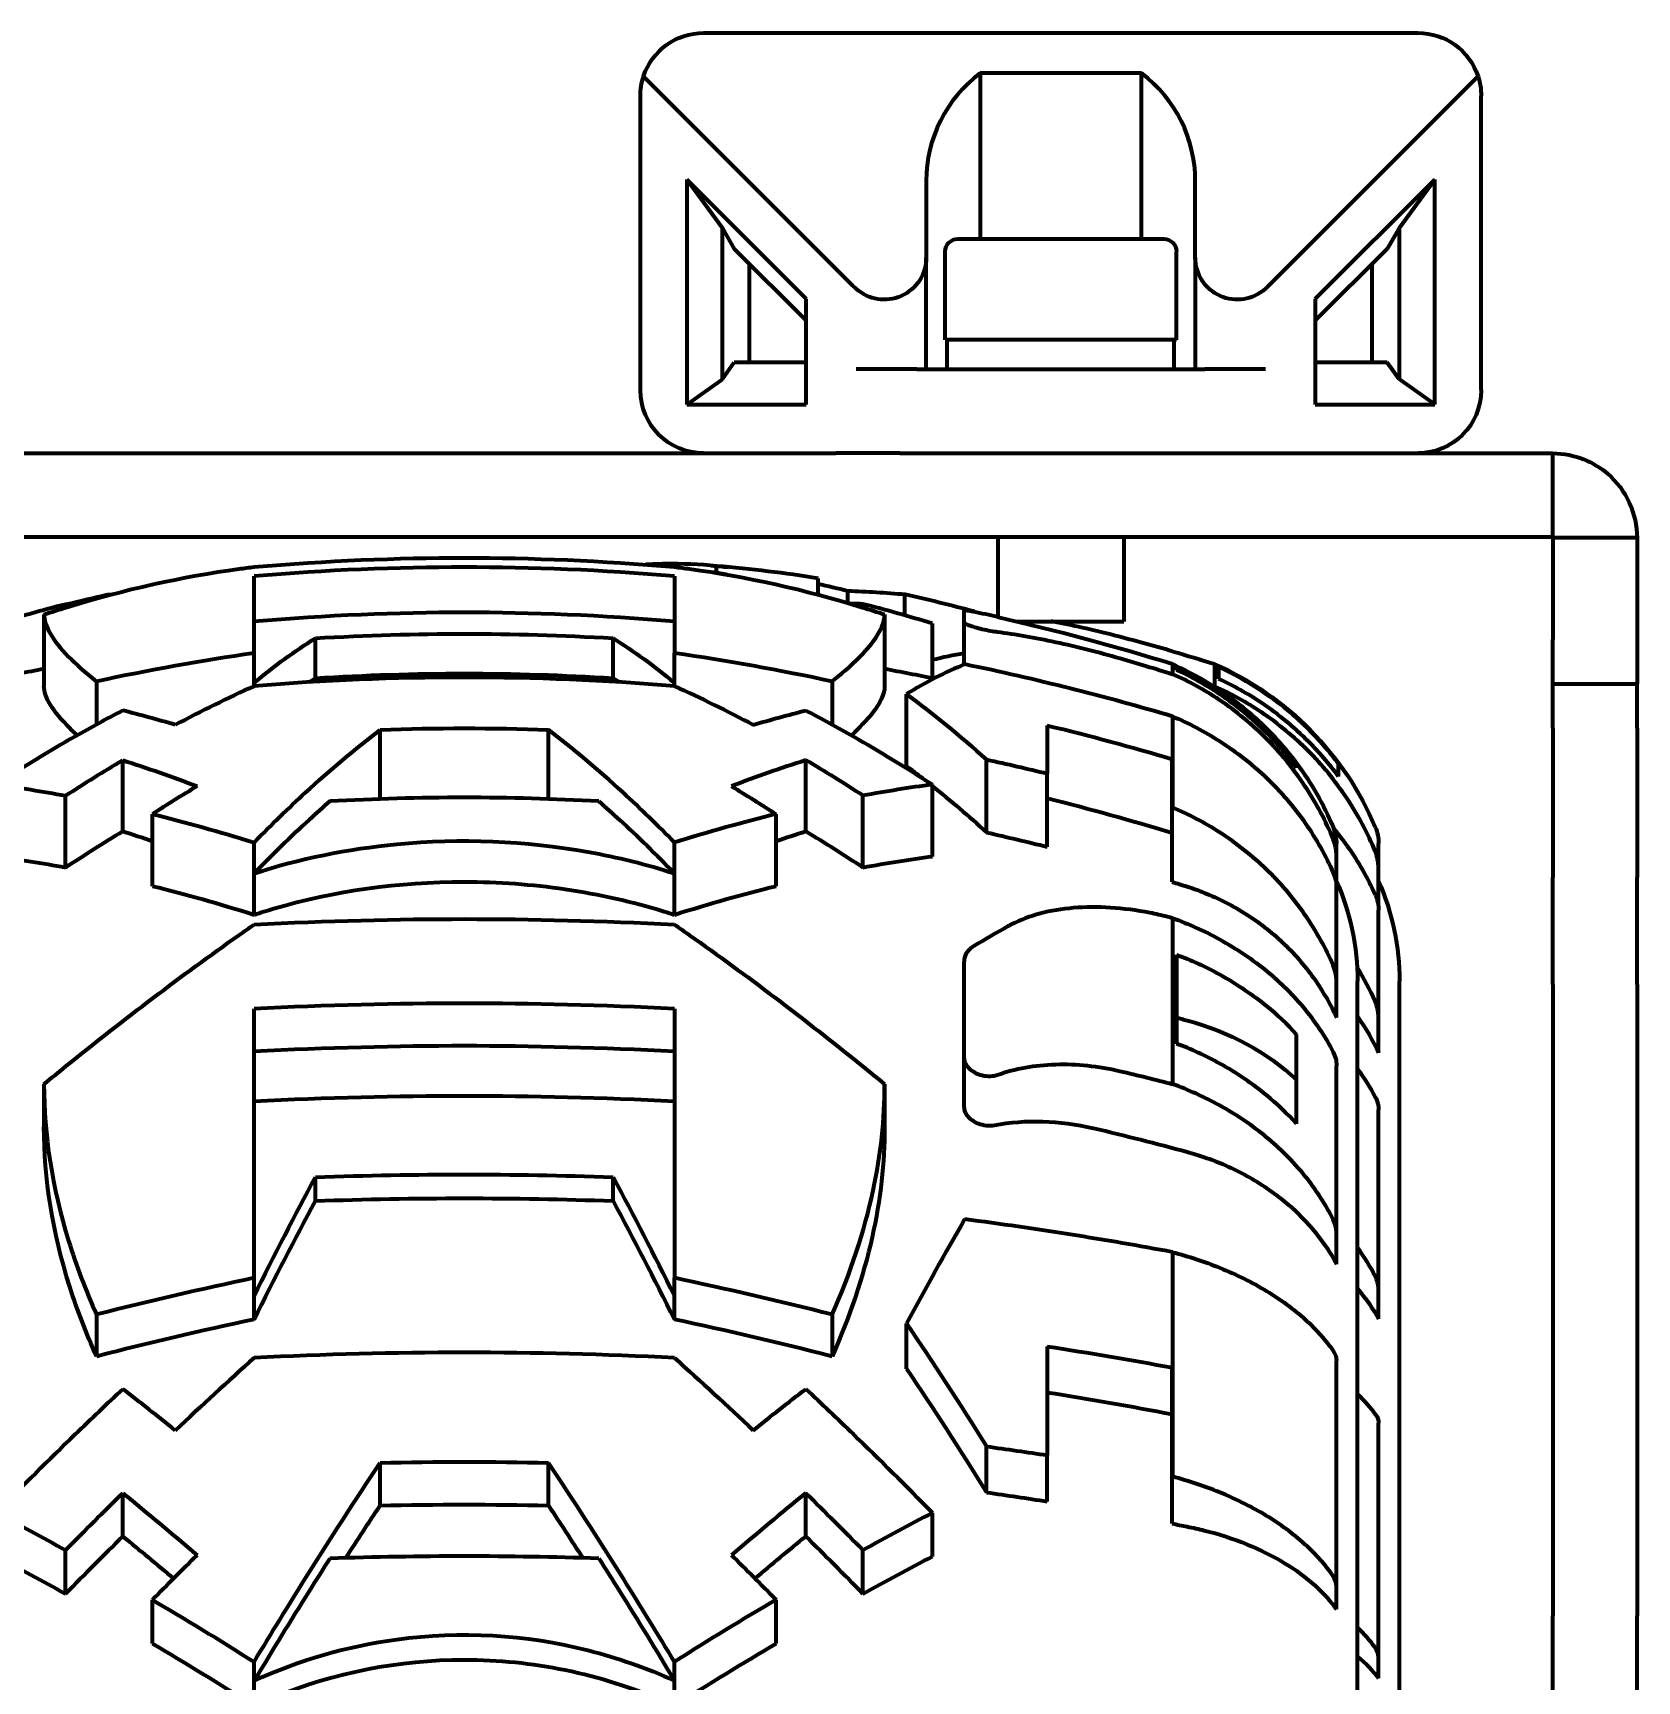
# Model space of a CAD drawing. Header units: millimetres. Extents: x 0 to 1189, y 0 to 841.
# Drawn here: x 374.46 to 412.62, y 321.88 to 361.09 of the extents above; entities that cross this region are included whole.
import ezdxf

# ---------------------------------------------------------------- set-up
doc = ezdxf.new("R2010")
doc.units = ezdxf.units.MM
doc.header["$LTSCALE"] = 0.75
doc.layers.add('Visible', color=7, linetype='Continuous', lineweight=70)

msp = doc.modelspace()

# ---------------------------------------------------------------- linework, layer by layer
at = {"layer": 'Visible', "extrusion": (0, 1, 0)}
for p, q in [((390.411, 361.089), (407.411, 361.089)), ((393.958, 355.081), (388.985, 360.055)), ((400.831, 360.129), (396.991, 360.129)), ((396.991, 360.129), (396.991, 356.189)), ((400.831, 356.189), (400.831, 360.129)), ((408.836, 360.055), (403.863, 355.081)), ((388.911, 352.589), (388.911, 359.589)), ((408.911, 352.589), (408.911, 359.589)), ((392.855, 354.764), (390.014, 357.605)), ((390.014, 357.605), (390.862, 356.446)), ((390.014, 357.605), (390.014, 352.249)), ((395.711, 357.569), (395.711, 355.745)), ((402.111, 355.745), (402.111, 357.569)), ((407.807, 357.605), (404.966, 354.764)), ((407.807, 357.605), (406.959, 356.446)), ((407.807, 352.249), (407.807, 357.605)), ((390.862, 356.446), (391.145, 355.956)), ((390.862, 352.849), (390.862, 356.446)), ((406.959, 356.446), (406.676, 355.956)), ((406.959, 356.446), (406.959, 352.849)), ((396.461, 356.189), (401.361, 356.189)), ((391.145, 355.956), (392.855, 354.246)), ((395.711, 353.089), (395.711, 355.745)), ((396.161, 353.789), (396.161, 355.889)), ((401.661, 353.789), (401.661, 355.889)), ((402.111, 355.745), (402.111, 353.089)), ((404.966, 354.246), (406.676, 355.956)), ((391.499, 355.602), (391.499, 353.249)), ((406.323, 353.249), (406.323, 355.602)), ((392.855, 352.249), (392.855, 354.764)), ((404.966, 354.764), (404.966, 352.249)), ((401.661, 353.789), (396.161, 353.789)), ((396.211, 353.089), (396.211, 353.789)), ((401.611, 353.089), (401.611, 353.789)), ((390.862, 352.849), (391.145, 353.249)), ((392.855, 353.249), (391.145, 353.249)), ((395.485, 353.089), (394.043, 353.089)), ((395.485, 353.089), (402.336, 353.089)), ((403.778, 353.089), (402.336, 353.089)), ((406.676, 353.249), (404.966, 353.249)), ((406.959, 352.849), (406.676, 353.249)), ((390.014, 352.249), (390.862, 352.849)), ((407.807, 352.249), (406.959, 352.849)), ((390.014, 352.249), (392.855, 352.249)), ((404.966, 352.249), (407.807, 352.249)), ((373.368, 351.089), (375.885, 351.089)), ((375.885, 351.089), (386.761, 351.089)), ((386.761, 351.089), (389.816, 351.089)), ((389.816, 351.089), (393.558, 351.089)), ((395.085, 351.089), (393.558, 351.089)), ((395.085, 351.089), (409.716, 351.089)), ((395.485, 351.089), (402.336, 351.089)), ((409.716, 351.089), (410.611, 351.089)), ((410.611, 351.089), (410.611, 349.969)), ((410.611, 349.969), (410.611, 349.089)), ((375.885, 349.089), (373.368, 349.089)), ((386.761, 349.089), (375.885, 349.089)), ((389.816, 349.089), (386.761, 349.089)), ((393.558, 349.089), (389.816, 349.089)), ((395.085, 349.089), (393.558, 349.089)), ((409.716, 349.089), (395.085, 349.089)), ((397.411, 349.089), (397.411, 347.194)), ((400.411, 349.089), (400.411, 347.089)), ((410.611, 349.089), (409.716, 349.089)), ((411.501, 349.079), (410.621, 349.079)), ((410.621, 349.079), (410.621, 346.656)), ((412.621, 349.079), (411.501, 349.079)), ((412.621, 349.079), (412.621, 346.656)), ((390.721, 348.25), (390.721, 348.406)), ((377.303, 347.968), (377.303, 347.968)), ((379.721, 346.334), (379.721, 348.165)), ((389.721, 348.165), (389.721, 346.334)), ((392.138, 347.968), (392.138, 347.968)), ((393.138, 347.724), (393.138, 348.113)), ((393.846, 347.526), (393.846, 347.809)), ((375.236, 347.418), (375.236, 347.501)), ((376.236, 347.706), (376.236, 347.724)), ((394.205, 347.418), (394.205, 347.501)), ((395.205, 347.23), (395.205, 347.724)), ((374.721, 347.253), (374.721, 345.548)), ((394.721, 347.253), (394.721, 345.548)), ((395.859, 345.741), (395.859, 347.037)), ((396.611, 347.064), (396.611, 347.347)), ((396.611, 346.062), (396.611, 347.064)), ((396.859, 347.311), (396.859, 347.321)), ((397.862, 347.089), (400.411, 347.089)), ((381.179, 345.74), (381.179, 346.689)), ((388.262, 345.74), (388.262, 346.689)), ((410.621, 345.601), (410.621, 346.656)), ((412.621, 346.656), (412.621, 345.601)), ((379.721, 345.625), (379.721, 346.334)), ((389.721, 345.625), (389.721, 346.334)), ((401.572, 346.075), (401.572, 345.836)), ((401.667, 346.032), (401.667, 345.932)), ((402.572, 346.075), (402.572, 345.541)), ((402.667, 346.006), (402.667, 345.72)), ((375.971, 345.661), (375.971, 344.635)), ((379.721, 345.548), (379.721, 345.625)), ((389.721, 345.548), (389.721, 345.625)), ((393.471, 345.661), (393.471, 344.635)), ((410.621, 344.547), (410.621, 345.601)), ((410.621, 345.601), (412.621, 345.601)), ((412.621, 344.547), (412.621, 345.601)), ((395.243, 343.648), (395.243, 345.356)), ((401.572, 344.828), (401.572, 342.661)), ((382.721, 342.862), (382.721, 344.511)), ((386.721, 342.862), (386.721, 344.511)), ((398.59, 344.612), (398.59, 343.468)), ((410.621, 344.547), (410.621, 340.993)), ((412.621, 344.547), (412.621, 340.993)), ((376.596, 342.095), (376.596, 343.786)), ((392.846, 342.095), (392.846, 343.786)), ((397.146, 342.066), (397.146, 343.799)), ((401.561, 342.664), (401.561, 343.813)), ((404.521, 343.608), (404.521, 343.718)), ((405.521, 343.397), (405.521, 343.694)), ((395.859, 341.498), (395.859, 343.207)), ((398.59, 341.724), (398.59, 343.468)), ((375.236, 341.237), (375.236, 342.944)), ((394.205, 341.237), (394.205, 342.944)), ((377.303, 340.793), (377.303, 342.503)), ((392.138, 340.793), (392.138, 342.503)), ((401.561, 340.892), (401.561, 342.664)), ((401.561, 342.664), (401.572, 342.661)), ((379.721, 341.093), (379.721, 341.829)), ((389.721, 341.093), (389.721, 341.829)), ((405.471, 341.522), (405.471, 341.802)), ((406.471, 341.228), (406.471, 341.802)), ((405.471, 340.735), (405.471, 341.522)), ((406.471, 340.322), (406.471, 341.228)), ((379.721, 340.11), (379.721, 341.093)), ((389.721, 340.11), (389.721, 341.093)), ((410.621, 338.448), (410.621, 340.993)), ((412.621, 338.448), (412.621, 340.993)), ((405.471, 338.53), (405.471, 340.735)), ((401.572, 340.029), (401.572, 336.081)), ((406.471, 337.676), (406.471, 340.215)), ((396.611, 336.694), (396.611, 338.998)), ((401.667, 339.159), (401.667, 337.041)), ((405.471, 337.663), (405.471, 338.53)), ((405.971, 277.223), (405.971, 338.531)), ((406.971, 277.223), (406.971, 338.531)), ((410.621, 338.448), (410.621, 323.43)), ((412.621, 338.448), (412.621, 323.43)), ((379.721, 331.468), (379.721, 337.872)), ((389.721, 337.872), (389.721, 331.468)), ((406.471, 336.824), (406.471, 337.676)), ((404.521, 335.133), (404.521, 337.259)), ((396.611, 335.52), (396.611, 336.694)), ((405.471, 332.538), (405.471, 336.518)), ((374.721, 336.078), (374.721, 335.06)), ((394.721, 336.078), (394.721, 335.06)), ((406.471, 331.207), (406.471, 335.464)), ((381.179, 333.3), (381.179, 333.866)), ((388.262, 333.3), (388.262, 333.866)), ((405.471, 331.794), (405.471, 332.538)), ((401.572, 332.082), (401.572, 326.74)), ((379.721, 331.045), (379.721, 331.468)), ((389.721, 331.045), (389.721, 331.468)), ((379.721, 330.48), (379.721, 331.045)), ((389.721, 330.48), (389.721, 331.045)), ((406.471, 330.493), (406.471, 331.207)), ((375.971, 330.597), (375.971, 329.602)), ((393.471, 330.597), (393.471, 329.602)), ((395.243, 329.303), (395.243, 330.381)), ((398.59, 329.838), (398.59, 327.25)), ((405.471, 324.132), (405.471, 329.497)), ((401.561, 326.742), (401.561, 329.334)), ((406.471, 322.454), (406.471, 328.013)), ((397.146, 326.365), (397.146, 327.459)), ((382.721, 326.054), (382.721, 327.071)), ((386.721, 326.054), (386.721, 327.071)), ((398.59, 326.149), (398.59, 327.25)), ((401.561, 325.623), (401.561, 326.742)), ((401.561, 326.742), (401.572, 326.74)), ((376.596, 325.319), (376.596, 326.349)), ((392.846, 325.319), (392.846, 326.349)), ((395.859, 324.841), (395.859, 325.881)), ((375.236, 323.953), (375.236, 324.992)), ((394.205, 323.953), (394.205, 324.992)), ((405.471, 323.584), (405.471, 324.132)), ((377.303, 322.771), (377.303, 323.811)), ((392.138, 322.771), (392.138, 323.811)), ((410.621, 320.885), (410.621, 323.43)), ((412.621, 320.885), (412.621, 323.43)), ((379.721, 321.886), (379.721, 322.334)), ((389.721, 321.886), (389.721, 322.334)), ((406.471, 321.947), (406.471, 322.454)), ((379.721, 321.288), (379.721, 321.886)), ((389.721, 321.288), (389.721, 321.886))]:
    msp.add_line(p, q, dxfattribs=at)
at = {"layer": 'Visible', "extrusion": (2e-16, 0, -1)}
for centre, radius, start, end in [((-396.461, 355.889), 0.3, 0, 90), ((-401.361, 355.889), 0.3, 90, 180), ((-385.721, 291.713), 56.914, 94.9234, 95.3262), ((-384.721, 291.713), 56.914, 102.8718, 107.2229), ((-385.721, 291.713), 56.914, 106.1788, 107.2229), ((-384.721, 291.713), 55.164, 78.3065, 79.5558), ((-384.721, 291.713), 55.164, 100.4442, 101.6935), ((-398.595, 339.327), 7.375, 113.8054, 114.6175), ((-399.595, 339.327), 7.375, 113.8054, 157.1571), ((-398.595, 339.327), 7.375, 143.4558, 157.1571), ((-404.471, 341.802), 1, 157.1571, 180), ((-405.471, 341.802), 1, 157.1571, 180), ((-400.08, 338.531), 5.891, 156.223, 180), ((-401.08, 338.531), 5.891, 156.223, 180)]:
    msp.add_arc(centre, radius, start, end, dxfattribs=at)
for centre, major_axis, ratio, start_param, end_param in [((390.411, 359.589), (-1.061, 1.061), 1, 5.813564, 7.068583), ((407.411, 359.589), (1.061, 1.061), 1, -0.785398, 0.469621), ((390.411, 359.589), (1.061, 1.061), 1, 3.926991, 4.242768), ((407.411, 359.589), (-1.061, 1.061), 1, 2.040417, 2.356194), ((394.711, 355.745), (-0.707, 0.707), 1, 2.356194, 4.658302), ((403.111, 355.745), (0.707, 0.707), 1, 1.624884, 3.926991), ((395.485, 356.609), (1.527, 1.527), 1, 3.087505, 3.141593), ((402.336, 356.609), (-1.527, 1.527), 1, 3.141593, 3.19568), ((390.411, 352.589), (-1.061, 1.061), 1, 3.926991, 5.497787), ((407.411, 352.589), (1.061, 1.061), 1, 0.785398, 2.356194), ((376.819, 300.966), (18.845, 45.334), 0.778782, -0.571264, -0.52987), ((383.132, 301.381), (-13.365, 45.241), 0.675548, 0.173246, 0.182588), ((377.819, 300.397), (15.821, 46.476), 0.790947, -0.469771, -0.446003), ((384.132, 301.343), (-11.093, 45.851), 0.686102, 0.100006, 0.103252), ((379.901, 306.686), (5.809, 41.139), 0.361851, -0.38337, -0.292022), ((389.54, 306.686), (-5.809, 41.139), 0.361851, 0.292022, 0.38337), ((384.721, 294.298), (54.795, 0), 0.940775, 4.647709, 4.777069), ((384.73, 291.993), (-56.426, 0.012), 0.999787, 1.850503, 1.87368), ((379.895, 306.694), (5.669, 40.133), 0.361835, -0.299743, -0.289774), ((389.546, 306.694), (-5.669, 40.133), 0.361835, 0.289774, 0.299743), ((386.473, 301.956), (-14.545, 45.096), 0.66932, 0.546132, 0.602543), ((385.73, 291.719), (56.426, 0.008), 0.999391, -1.268094, -1.267555), ((390.99, 299.961), (14.426, 44.721), 0.669306, -0.430905, -0.393257), ((384.721, 291.08), (-56.484, 0), 0.946548, 1.53538, 1.606212), ((384.722, 291.849), (56.838, 0.002), 0.957238, -1.324276, -1.269985), ((383.132, 302.108), (14.481, 44.896), 0.669314, -0.688076, -0.646321), ((384.725, 291.093), (56.445, 0.001), 0.957233, -1.348915, -1.322607), ((376.819, 296.147), (-20.294, 44.704), 0.771575, 0.450849, 0.492243), ((384.258, 301.744), (-14.453, 44.81), 0.669316, 0.655359, 0.688025), ((384.722, 291.852), (55.083, 0), 0.957229, -1.316284, -1.260118), ((383.12, 302.175), (13.92, 43.157), 0.669316, -0.697505, -0.653982), ((386.321, 302.175), (-13.92, 43.157), 0.669316, 0.653982, 0.697505), ((384.727, 291.109), (-54.664, 0), 0.957229, 1.800003, 1.827219), ((376.759, 296.196), (-19.534, 43.026), 0.77157, 0.449287, 0.492298), ((392.682, 296.196), (19.534, 43.026), 0.77157, -0.492298, -0.449287), ((384.735, 291.136), (-54.634, 0), 0.957229, 1.883867, 1.890704), ((404.469, 340.735), (1.002, 0), 0.957236, -0.397949, 0.00042), ((405.469, 340.215), (1.002, 0), 0.939701, -0.398018, 0.00035), ((393.257, 316.098), (-37.796, 7.523), 0.594672, 1.675803, 1.682505), ((400.08, 333.001), (5.891, 0), 0.820975, -1.253787, -0.716882), ((404.469, 336.518), (1.002, 0), 0.820985, -0.39818, 0.000189), ((384.73, 291.868), (56.426, 0), 0.820979, -1.290874, -1.267696), ((405.469, 335.464), (1.002, 0), 0.788026, -0.398199, 0.00017), ((384.732, 291.883), (54.642, 0.002), 0.821001, -1.293434, -1.250866), ((379.901, 308.058), (13.538, 39.28), 0.216126, -1.022004, -0.930657), ((389.54, 308.058), (-13.538, 39.28), 0.216126, 0.930657, 1.022004), ((379.896, 308.057), (13.208, 38.319), 0.216103, -1.022035, -0.928392), ((384.721, 302.579), (54.795, 0), 0.561824, 4.647709, 4.777069), ((389.545, 308.057), (-13.208, 38.319), 0.216103, 0.928392, 1.022035), ((384.722, 296.525), (56.838, 0.001), 0.604374, -1.324298, -1.270006), ((386.473, 305.047), (-29.986, 36.688), 0.407438, 1.205424, 1.261836), ((404.469, 329.497), (1.002, 0), 0.604369, -0.398264, 0.000105), ((390.99, 300.277), (29.738, 36.384), 0.407406, -1.090175, -1.052527), ((384.722, 296.528), (55.083, 0), 0.60435, -1.316284, -1.260118), ((405.469, 328.013), (1.002, 0), 0.559214, -0.398274, 0.000095), ((384.725, 294.182), (56.445, 0), 0.604362, -1.348924, -1.322616), ((384.721, 294.547), (-56.484, 0), 0.576176, 1.53538, 1.606212), ((383.132, 305.037), (29.853, 36.526), 0.407425, -1.347359, -1.305604), ((384.727, 294.193), (54.664, 0), 0.60435, -1.34159, -1.314373), ((376.819, 295.808), (-37.05, 32.211), 0.469653, 1.102167, 1.143562), ((385.512, 305.771), (18.559, 37.847), 0.296458, -1.194202, -1.156124), ((384.721, 294.554), (-54.708, 0), 0.576176, 1.534231, 1.607362), ((383.929, 305.771), (-18.559, 37.847), 0.296458, 1.156124, 1.194202), ((384.735, 294.21), (-54.634, 0), 0.60435, 1.883867, 1.890704), ((383.121, 305.07), (28.697, 35.111), 0.407448, -1.356788, -1.313265), ((386.32, 305.07), (-28.697, 35.111), 0.407448, 1.313265, 1.356788), ((376.758, 295.865), (-35.66, 31.003), 0.469657, 1.100586, 1.143596), ((384.258, 303.894), (-29.796, 36.455), 0.407428, 1.314644, 1.347311), ((392.683, 295.865), (35.66, 31.003), 0.469657, -1.143596, -1.100586)]:
    msp.add_ellipse(centre, major_axis=major_axis, ratio=ratio, start_param=start_param, end_param=end_param, dxfattribs=at)
at = {"layer": 'Visible'}
for centre, major_axis, ratio, start_param, end_param in [((398.911, 357.569), (-2.263, 2.263), 1, -0.141897, 0.785398), ((398.911, 357.569), (2.263, 2.263), 1, 5.497787, 6.425082), ((387.309, 301.343), (11.093, 45.851), 0.686102, 0.100006, 0.141762), ((386.309, 301.381), (13.365, 45.241), 0.675548, 0.173246, 0.182588), ((392.622, 300.966), (-18.845, 45.334), 0.778782, -0.571264, -0.52987), ((393.622, 300.397), (-15.821, 46.476), 0.790947, -0.487397, -0.446003), ((388.225, 302.661), (8.567, 44.663), 0.622707, -0.021884, -0.001802), ((384.193, 294.096), (48.262, 28.471), 0.922511, 1.153891, 1.222614), ((385.248, 294.096), (-48.262, 28.471), 0.922511, -1.222614, -1.153891), ((394.784, 305.251), (4.981, 41.283), 0.368375, 0.201276, 0.287842), ((382.968, 301.956), (14.545, 45.096), 0.66932, 0.546132, 0.602543), ((384.721, 291.95), (-56.845, 0), 0.946548, 4.624317, 4.800461), ((378.451, 299.961), (-14.426, 44.721), 0.669306, -0.430905, -0.393257), ((386.309, 302.108), (-14.481, 44.896), 0.669314, -0.688076, -0.646321), ((385.183, 301.744), (14.453, 44.81), 0.669316, 0.655359, 0.688025), ((392.622, 296.147), (20.294, 44.704), 0.771575, 0.450849, 0.492243), ((384.721, 290.556), (55.296, 0), 0.946548, 1.512894, 1.628699), ((393.117, 317.757), (-39.071, 7.39), 0.59313, 4.607359, 4.610571), ((388.225, 303.2), (24.282, 38.452), 0.417137, 0.656947, 0.686412), ((394.784, 304.386), (13.109, 39.462), 0.232567, 0.844784, 0.93135), ((384.193, 300.83), (54.465, 13.168), 0.550926, 1.519872, 1.588594), ((385.248, 300.83), (-54.465, 13.168), 0.550926, 4.694591, 4.763314), ((384.187, 300.832), (52.754, 12.754), 0.550959, 1.522404, 1.593388), ((385.254, 300.832), (-52.754, 12.754), 0.550959, 4.689798, 4.760782), ((382.968, 305.047), (29.986, 36.688), 0.407438, 1.205424, 1.261836), ((384.721, 296.94), (-56.845, 0), 0.576176, 4.624317, 4.800461), ((378.451, 300.277), (-29.738, 36.384), 0.407406, -1.090175, -1.052527), ((386.309, 305.037), (-29.853, 36.526), 0.407425, -1.347359, -1.305604), ((392.622, 295.808), (37.05, 32.211), 0.469653, 1.102167, 1.143562), ((385.183, 303.894), (29.796, 36.455), 0.407428, 1.314644, 1.347311), ((384.721, 292.986), (55.296, 0), 0.576176, 1.512894, 1.628699)]:
    msp.add_ellipse(centre, major_axis=major_axis, ratio=ratio, start_param=start_param, end_param=end_param, dxfattribs=at)
for points in [[(410.611, 351.089), (411.141, 351.089), (411.61, 350.871), (411.922, 350.602)], [(411.922, 350.602), (412.359, 350.226), (412.621, 349.655), (412.621, 349.079)], [(410.617, 349.086), (410.616, 349.088), (410.613, 349.089), (410.611, 349.089)], [(410.617, 349.086), (410.619, 349.084), (410.621, 349.082), (410.621, 349.079)], [(390.625, 348.258), (390.657, 348.256), (390.689, 348.253), (390.721, 348.25)], [(393.138, 348.113), (392.358, 348.236), (391.547, 348.335), (390.721, 348.406)], [(377.303, 347.968), (377.306, 347.969), (377.31, 347.97), (377.313, 347.97)], [(392.138, 347.968), (392.135, 347.969), (392.131, 347.97), (392.128, 347.97)], [(393.846, 347.809), (393.61, 347.868), (393.375, 347.923), (393.138, 347.975)], [(395.859, 346.178), (396.108, 346.237), (396.359, 346.29), (396.611, 346.335)], [(401.572, 344.828), (399.988, 345.296), (398.324, 345.716), (396.624, 346.067)], [(395.243, 345.356), (395.868, 344.893), (396.507, 344.373), (397.146, 343.799)], [(376.596, 343.786), (377.183, 343.601), (377.773, 343.394), (378.363, 343.166)], [(392.846, 343.786), (392.258, 343.601), (391.668, 343.394), (391.078, 343.166)], [(395.243, 343.648), (395.369, 343.554), (395.496, 343.457), (395.623, 343.357)], [(395.859, 343.171), (396.285, 342.829), (396.716, 342.46), (397.146, 342.066)], [(377.303, 342.503), (378.083, 342.313), (378.894, 342.087), (379.721, 341.829)], [(392.138, 342.503), (391.358, 342.313), (390.547, 342.087), (389.721, 341.829)], [(376.596, 342.095), (376.831, 342.021), (377.067, 341.943), (377.303, 341.861)], [(392.138, 341.861), (392.374, 341.943), (392.61, 342.021), (392.846, 342.095)], [(377.303, 340.793), (378.086, 340.6), (378.897, 340.371), (379.721, 340.11)], [(389.721, 340.11), (390.544, 340.371), (391.355, 340.6), (392.138, 340.793)], [(406.461, 340.344), (406.464, 340.337), (406.467, 340.33), (406.471, 340.322)], [(406.392, 338.045), (406.273, 338.313), (406.128, 338.591), (405.961, 338.862)], [(405.97, 336.437), (406.133, 336.216), (406.275, 335.99), (406.392, 335.771)], [(401.572, 332.082), (399.988, 332.377), (398.324, 332.642), (396.624, 332.864)], [(406.392, 331.516), (406.275, 331.737), (406.133, 331.965), (405.97, 332.189)], [(395.243, 330.381), (395.868, 329.451), (396.507, 328.472), (397.146, 327.459)], [(395.243, 329.303), (395.869, 328.37), (396.507, 327.384), (397.146, 326.365)], [(405.97, 328.703), (406.133, 328.546), (406.275, 328.386), (406.392, 328.23)], [(376.596, 326.349), (377.183, 325.871), (377.773, 325.379), (378.363, 324.874)], [(392.846, 326.349), (392.258, 325.871), (391.668, 325.379), (391.078, 324.874)], [(376.596, 325.319), (376.997, 324.992), (377.401, 324.658), (377.804, 324.317)], [(391.637, 324.317), (392.04, 324.658), (392.444, 324.992), (392.846, 325.319)], [(377.303, 323.811), (378.083, 323.351), (378.894, 322.856), (379.721, 322.334)], [(392.138, 323.811), (391.358, 323.351), (390.547, 322.856), (389.721, 322.334)], [(406.392, 322.674), (406.275, 322.83), (406.133, 322.992), (405.97, 323.151)], [(377.303, 322.771), (378.086, 322.307), (378.897, 321.81), (379.721, 321.288)], [(389.721, 321.288), (390.544, 321.81), (391.355, 322.307), (392.138, 322.771)]]:
    msp.add_open_spline(points, degree=3, dxfattribs=at)
for points, knots in [([(379.721, 348.385), (381.438, 348.533), (383.128, 348.603), (386.313, 348.603), (388.003, 348.533), (389.721, 348.385)], [-6.920639, -6.920639, -6.920639, -6.920639, -6.4429476, -6.4429476, -5.9652563, -5.9652563, -5.9652563, -5.9652563]), ([(374.721, 347.253), (374.898, 347.312), (375.074, 347.368), (376.635, 347.849), (378.017, 348.155), (379.48, 348.355), (379.6, 348.371), (379.721, 348.385)], [-6.0159843, -6.0159843, -6.0159843, -6.0159843, -5.9467443, -5.9467443, -5.4053806, -5.4053806, -5.3566078, -5.3566078, -5.3566078, -5.3566078]), ([(389.721, 348.165), (388.004, 348.309), (386.316, 348.378), (383.125, 348.378), (381.437, 348.309), (379.721, 348.165)], [-20.2998931, -20.2998931, -20.2998931, -20.2998931, -19.8212787, -19.8212787, -19.3426644, -19.3426644, -19.3426644, -19.3426644]), ([(390.721, 348.406), (390.317, 348.444), (389.909, 348.462), (389.346, 348.454), (389.194, 348.449), (389.042, 348.44)], [17.408031, 17.408031, 17.408031, 17.408031, 17.632683, 17.632683, 17.7156398, 17.7156398, 17.7156398, 17.7156398]), ([(389.721, 348.385), (389.841, 348.371), (389.961, 348.355), (391.425, 348.155), (392.806, 347.849), (394.367, 347.368), (394.544, 347.312), (394.721, 347.253)], [-6.7908419, -6.7908419, -6.7908419, -6.7908419, -6.742069, -6.742069, -6.2007054, -6.2007054, -6.1314654, -6.1314654, -6.1314654, -6.1314654]), ([(390.721, 348.25), (390.841, 348.229), (390.961, 348.206), (391.143, 348.171), (391.204, 348.159), (391.265, 348.147)], [-6.79084189, -6.79084189, -6.79084189, -6.79084189, -6.74206903, -6.74206903, -6.71756891, -6.71756891, -6.71756891, -6.71756891]), ([(374.721, 347.253), (374.721, 346.987), (374.915, 346.649), (375.488, 346.064), (375.709, 345.867), (375.971, 345.661)], [2.3083419, 2.3083419, 2.3083419, 2.3083419, 2.8208083, 2.8208083, 3.0565445, 3.0565445, 3.0565445, 3.0565445]), ([(389.721, 347.087), (388.005, 347.231), (386.318, 347.3), (383.124, 347.3), (381.436, 347.231), (379.721, 347.087)], [-7.07885, -7.07885, -7.07885, -7.07885, -6.5997659, -6.5997659, -6.1206818, -6.1206818, -6.1206818, -6.1206818]), ([(393.471, 345.661), (393.912, 346.01), (394.239, 346.329), (394.63, 346.857), (394.721, 347.072), (394.721, 347.253)], [11.0190937, 11.0190937, 11.0190937, 11.0190937, 11.4175674, 11.4175674, 11.7676704, 11.7676704, 11.7676704, 11.7676704]), ([(396.843, 347.314), (396.808, 347.321), (396.776, 347.327), (396.697, 347.341), (396.659, 347.347), (396.623, 347.35), (396.615, 347.349), (396.612, 347.348), (396.612, 347.348), (396.611, 347.347), (396.611, 347.347)], [0.57737749, 0.57737749, 0.57737749, 0.57737749, 0.59475126, 0.59475126, 0.62625191, 0.62625191, 0.6448508, 0.6448508, 0.6448508, 0.64934479, 0.64934479, 0.64934479, 0.64934479]), ([(396.611, 347.064), (396.611, 347.06), (396.615, 347.055), (396.633, 347.041), (396.649, 347.031), (396.703, 347.007), (396.745, 346.992), (396.842, 346.96), (396.895, 346.945), (397.012, 346.914), (397.075, 346.899), (397.207, 346.872), (397.274, 346.859), (397.359, 346.846), (397.383, 346.843), (397.405, 346.84)], [0.0011854, 0.0011854, 0.0011854, 0.0011854, 0.0118921, 0.0118921, 0.0261366, 0.0261366, 0.045713, 0.045713, 0.0638758, 0.0638758, 0.0833592, 0.0833592, 0.1044028, 0.1044028, 0.1129139, 0.1129139, 0.1129139, 0.1129139]), ([(401.579, 346.373), (401.105, 346.51), (400.645, 346.637), (399.655, 346.89), (399.156, 347.004), (398.725, 347.082), (398.705, 347.085), (398.685, 347.089)], [2.4544365, 2.4544365, 2.4544365, 2.4544365, 2.6057136, 2.6057136, 2.8021395, 2.8021395, 2.8120487, 2.8120487, 2.8120487, 2.8120487]), ([(381.179, 346.689), (382.39, 346.759), (383.577, 346.794), (385.864, 346.794), (387.051, 346.759), (388.262, 346.689)], [-20.3932221, -20.3932221, -20.3932221, -20.3932221, -20.0502167, -20.0502167, -19.7072114, -19.7072114, -19.7072114, -19.7072114]), ([(397.405, 346.84), (397.827, 346.787), (398.295, 346.705), (399.288, 346.491), (399.804, 346.36), (400.32, 346.212)], [-0.3219243, -0.3219243, -0.3219243, -0.3219243, -0.1609373, -0.1609373, 0, 0, 0, 0]), ([(401.667, 346.025), (402.011, 345.867), (402.361, 345.674), (403.105, 345.177), (403.489, 344.857), (404.054, 344.292), (404.297, 344.013), (404.521, 343.712)], [-4.069161, -4.069161, -4.069161, -4.069161, -3.9594341, -3.9594341, -3.8229021, -3.8229021, -3.7194059, -3.7194059, -3.7194059, -3.7194059]), ([(404.521, 343.608), (404.296, 343.912), (404.051, 344.194), (403.484, 344.763), (403.101, 345.084), (402.358, 345.581), (402.009, 345.774), (401.667, 345.932)], [-0.6503544, -0.6503544, -0.6503544, -0.6503544, -0.5458766, -0.5458766, -0.409261, -0.409261, -0.2999653, -0.2999653, -0.2999653, -0.2999653]), ([(402.667, 346.006), (403.011, 345.848), (403.361, 345.655), (404.105, 345.158), (404.489, 344.839), (405.054, 344.273), (405.297, 343.994), (405.521, 343.694)], [-4.069161, -4.069161, -4.069161, -4.069161, -3.9594341, -3.9594341, -3.8229021, -3.8229021, -3.7194059, -3.7194059, -3.7194059, -3.7194059]), ([(375.512, 344.379), (375.45, 344.436), (375.391, 344.491), (374.924, 344.953), (374.721, 345.291), (374.721, 345.548)], [-2.9216768, -2.9216768, -2.9216768, -2.9216768, -2.8515132, -2.8515132, -2.3258589, -2.3258589, -2.3258589, -2.3258589]), ([(394.721, 345.548), (394.721, 345.369), (394.622, 345.152), (394.297, 344.738), (394.133, 344.564), (393.929, 344.379)], [-11.8170159, -11.8170159, -11.8170159, -11.8170159, -11.4510759, -11.4510759, -11.2209446, -11.2209446, -11.2209446, -11.2209446]), ([(405.392, 341.914), (405.219, 342.329), (404.991, 342.765), (404.444, 343.588), (404.123, 343.975), (403.478, 344.624), (403.095, 344.945), (402.324, 345.463), (401.942, 345.671), (401.572, 345.836)], [-0.8176817, -0.8176817, -0.8176817, -0.8176817, -0.683213, -0.683213, -0.5456153, -0.5456153, -0.4089137, -0.4089137, -0.2898807, -0.2898807, -0.2898807, -0.2898807]), ([(406.392, 341.62), (406.219, 342.036), (405.991, 342.471), (405.444, 343.294), (405.123, 343.681), (404.478, 344.329), (404.095, 344.65), (403.324, 345.168), (402.942, 345.376), (402.572, 345.541)], [-0.8176817, -0.8176817, -0.8176817, -0.8176817, -0.683213, -0.683213, -0.5456153, -0.5456153, -0.4089137, -0.4089137, -0.2898807, -0.2898807, -0.2898807, -0.2898807]), ([(405.521, 343.397), (405.296, 343.701), (405.051, 343.983), (404.484, 344.552), (404.101, 344.872), (403.358, 345.369), (403.009, 345.562), (402.667, 345.72)], [-0.6503544, -0.6503544, -0.6503544, -0.6503544, -0.5458766, -0.5458766, -0.409261, -0.409261, -0.2999653, -0.2999653, -0.2999653, -0.2999653]), ([(376.596, 344.969), (376.22, 344.773), (375.843, 344.567), (374.838, 343.996), (374.21, 343.614), (373.582, 343.207)], [-5.6143586, -5.6143586, -5.6143586, -5.6143586, -5.4611539, -5.4611539, -5.2078164, -5.2078164, -5.2078164, -5.2078164]), ([(392.846, 344.969), (393.221, 344.773), (393.598, 344.567), (394.603, 343.996), (395.231, 343.614), (395.859, 343.207)], [6.940353, 6.940353, 6.940353, 6.940353, 7.0935578, 7.0935578, 7.3468953, 7.3468953, 7.3468953, 7.3468953]), ([(401.572, 344.828), (401.945, 344.67), (402.33, 344.471), (403.105, 343.975), (403.488, 343.669), (404.131, 343.052), (404.451, 342.685), (404.994, 341.907), (405.22, 341.498), (405.392, 341.107)], [0.2897036, 0.2897036, 0.2897036, 0.2897036, 0.409542, 0.409542, 0.5460875, 0.5460875, 0.6827036, 0.6827036, 0.8150178, 0.8150178, 0.8150178, 0.8150178]), ([(379.721, 341.829), (380.124, 342.241), (380.532, 342.639), (381.533, 343.557), (382.129, 344.055), (382.721, 344.511)], [-19.5470654, -19.5470654, -19.5470654, -19.5470654, -19.3224133, -19.3224133, -18.9996033, -18.9996033, -18.9996033, -18.9996033]), ([(389.721, 341.829), (389.317, 342.241), (388.909, 342.639), (387.908, 343.557), (387.312, 344.055), (386.721, 344.511)], [17.408031, 17.408031, 17.408031, 17.408031, 17.632683, 17.632683, 17.9554931, 17.9554931, 17.9554931, 17.9554931]), ([(381.521, 342.809), (381.357, 342.665), (381.193, 342.519), (380.589, 341.966), (380.152, 341.538), (379.721, 341.093)], [18.8821952, 18.8821952, 18.8821952, 18.8821952, 18.9714877, 18.9714877, 19.2122574, 19.2122574, 19.2122574, 19.2122574]), ([(387.921, 342.809), (388.084, 342.665), (388.248, 342.519), (388.852, 341.966), (389.289, 341.538), (389.721, 341.093)], [-17.4027571, -17.4027571, -17.4027571, -17.4027571, -17.3134646, -17.3134646, -17.0726949, -17.0726949, -17.0726949, -17.0726949]), ([(405.392, 338.906), (405.219, 339.304), (404.991, 339.72), (404.444, 340.509), (404.123, 340.88), (403.478, 341.5), (403.095, 341.808), (402.324, 342.304), (401.942, 342.503), (401.572, 342.661)], [3.5813627, 3.5813627, 3.5813627, 3.5813627, 3.7158313, 3.7158313, 3.8534291, 3.8534291, 3.9901307, 3.9901307, 4.1091636, 4.1091636, 4.1091636, 4.1091636]), ([(379.721, 341.093), (380.796, 341.442), (381.938, 341.676), (384.637, 341.934), (386.177, 341.871), (388.372, 341.479), (389.06, 341.307), (389.721, 341.093)], [-4.6023192, -4.6023192, -4.6023192, -4.6023192, -4.2919798, -4.2919798, -3.8917813, -3.8917813, -3.7005159, -3.7005159, -3.7005159, -3.7005159]), ([(405.403, 342.163), (405.515, 342.028), (405.624, 341.887), (405.994, 341.366), (406.22, 340.965), (406.392, 340.581)], [0.6318002, 0.6318002, 0.6318002, 0.6318002, 0.6827036, 0.6827036, 0.8150178, 0.8150178, 0.8150178, 0.8150178]), ([(405.471, 341.522), (405.471, 341.647), (405.441, 341.794), (405.393, 341.911), (405.393, 341.913), (405.392, 341.914)], [0.44681284, 0.44681284, 0.44681284, 0.44681284, 0.48438099, 0.48438099, 0.4848196, 0.4848196, 0.4848196, 0.4848196]), ([(406.471, 341.228), (406.471, 341.353), (406.441, 341.501), (406.393, 341.618), (406.393, 341.619), (406.392, 341.62)], [0.44681284, 0.44681284, 0.44681284, 0.44681284, 0.48438099, 0.48438099, 0.4848196, 0.4848196, 0.4848196, 0.4848196]), ([(379.721, 340.11), (379.876, 340.161), (380.032, 340.21), (381.63, 340.677), (383.165, 340.893), (384.721, 340.893), (385.528, 340.893), (386.332, 340.834), (387.931, 340.6), (388.719, 340.422), (389.558, 340.163), (389.64, 340.137), (389.721, 340.11)], [-0.518152, -0.518152, -0.518152, -0.518152, -0.466771, -0.466771, 0, 0, 0, 0.242094, 0.242094, 0.49014, 0.49014, 0.516964, 0.516964, 0.516964, 0.516964]), ([(401.916, 340.78), (402.058, 340.735), (402.195, 340.686), (402.662, 340.5), (403.015, 340.322), (403.673, 339.898), (403.979, 339.652), (404.494, 339.156), (404.751, 338.86), (405.169, 338.257), (405.337, 337.955), (405.471, 337.663)], [0.1749452, 0.1749452, 0.1749452, 0.1749452, 0.2173491, 0.2173491, 0.3265611, 0.3265611, 0.4357731, 0.4357731, 0.5457679, 0.5457679, 0.6437449, 0.6437449, 0.6437449, 0.6437449]), ([(379.721, 339.878), (381.438, 339.966), (383.128, 340.008), (386.313, 340.008), (388.003, 339.966), (389.721, 339.878)], [-6.920639, -6.920639, -6.920639, -6.920639, -6.4429476, -6.4429476, -5.9652563, -5.9652563, -5.9652563, -5.9652563]), ([(401.449, 340.06), (401.309, 340.095), (401.17, 340.126), (400.398, 340.278), (399.78, 340.319), (398.655, 340.224), (398.156, 340.093), (397.716, 339.866), (397.687, 339.85), (397.658, 339.834)], [2.3628766, 2.3628766, 2.3628766, 2.3628766, 2.4067943, 2.4067943, 2.6057136, 2.6057136, 2.8021395, 2.8021395, 2.8164491, 2.8164491, 2.8164491, 2.8164491]), ([(401.572, 340.029), (401.945, 339.893), (402.33, 339.722), (403.105, 339.297), (403.488, 339.034), (404.131, 338.506), (404.451, 338.191), (404.994, 337.523), (405.22, 337.172), (405.392, 336.837)], [-4.0816675, -4.0816675, -4.0816675, -4.0816675, -3.9618291, -3.9618291, -3.8252836, -3.8252836, -3.6886674, -3.6886674, -3.5563533, -3.5563533, -3.5563533, -3.5563533]), ([(374.721, 336.078), (374.898, 336.223), (375.074, 336.368), (376.635, 337.63), (378.017, 338.676), (379.48, 339.71), (379.6, 339.794), (379.721, 339.878)], [-6.0159843, -6.0159843, -6.0159843, -6.0159843, -5.9467443, -5.9467443, -5.4053806, -5.4053806, -5.3566078, -5.3566078, -5.3566078, -5.3566078]), ([(389.721, 339.878), (389.841, 339.794), (389.961, 339.71), (391.425, 338.676), (392.806, 337.63), (394.367, 336.368), (394.544, 336.223), (394.721, 336.078)], [-6.7908419, -6.7908419, -6.7908419, -6.7908419, -6.742069, -6.742069, -6.2007054, -6.2007054, -6.1314654, -6.1314654, -6.1314654, -6.1314654]), ([(396.843, 339.362), (396.808, 339.341), (396.776, 339.318), (396.697, 339.246), (396.659, 339.192), (396.623, 339.099), (396.615, 339.063), (396.612, 339.025), (396.612, 339.016), (396.611, 339.007), (396.611, 338.998)], [0.57737749, 0.57737749, 0.57737749, 0.57737749, 0.59475126, 0.59475126, 0.62625191, 0.62625191, 0.6448508, 0.6448508, 0.6448508, 0.64934479, 0.64934479, 0.64934479, 0.64934479]), ([(401.667, 339.159), (402.011, 339.029), (402.361, 338.871), (403.105, 338.462), (403.489, 338.2), (404.054, 337.735), (404.297, 337.506), (404.521, 337.259)], [-4.069161, -4.069161, -4.069161, -4.069161, -3.9594341, -3.9594341, -3.8229021, -3.8229021, -3.7194059, -3.7194059, -3.7194059, -3.7194059]), ([(405.471, 338.53), (405.471, 338.65), (405.441, 338.791), (405.393, 338.903), (405.393, 338.905), (405.392, 338.906)], [0.44681284, 0.44681284, 0.44681284, 0.44681284, 0.48438099, 0.48438099, 0.4848196, 0.4848196, 0.4848196, 0.4848196]), ([(406.471, 337.676), (406.471, 337.794), (406.441, 337.932), (406.393, 338.042), (406.393, 338.044), (406.392, 338.045)], [0.44681284, 0.44681284, 0.44681284, 0.44681284, 0.48438099, 0.48438099, 0.4848196, 0.4848196, 0.4848196, 0.4848196]), ([(389.721, 337.872), (388.004, 337.958), (386.316, 337.999), (383.125, 337.999), (381.437, 337.958), (379.721, 337.872)], [-20.2998931, -20.2998931, -20.2998931, -20.2998931, -19.8212787, -19.8212787, -19.3426644, -19.3426644, -19.3426644, -19.3426644]), ([(405.971, 337.688), (405.971, 337.687), (405.971, 337.687), (406.169, 337.407), (406.337, 337.111), (406.471, 336.824)], [0.54556974, 0.54556974, 0.54556974, 0.54556974, 0.54576787, 0.54576787, 0.6437449, 0.6437449, 0.6437449, 0.6437449]), ([(389.721, 336.855), (388.004, 336.944), (386.314, 336.987), (383.127, 336.987), (381.437, 336.944), (379.721, 336.855)], [-19.4779848, -19.4779848, -19.4779848, -19.4779848, -19.0000188, -19.0000188, -18.5220528, -18.5220528, -18.5220528, -18.5220528]), ([(404.521, 335.133), (404.296, 335.383), (404.051, 335.615), (403.484, 336.082), (403.101, 336.345), (402.358, 336.753), (402.009, 336.912), (401.667, 337.041)], [-0.6503544, -0.6503544, -0.6503544, -0.6503544, -0.5458766, -0.5458766, -0.409261, -0.409261, -0.2999653, -0.2999653, -0.2999653, -0.2999653]), ([(396.611, 336.694), (396.611, 336.67), (396.615, 336.645), (396.633, 336.587), (396.649, 336.553), (396.703, 336.477), (396.745, 336.436), (396.842, 336.368), (396.895, 336.34), (397.012, 336.295), (397.075, 336.28), (397.207, 336.266), (397.274, 336.268), (397.359, 336.285), (397.383, 336.292), (397.405, 336.3)], [0.0011854, 0.0011854, 0.0011854, 0.0011854, 0.0118921, 0.0118921, 0.0261366, 0.0261366, 0.045713, 0.045713, 0.0638758, 0.0638758, 0.0833592, 0.0833592, 0.1044028, 0.1044028, 0.1129139, 0.1129139, 0.1129139, 0.1129139]), ([(397.405, 336.3), (397.827, 336.449), (398.295, 336.534), (399.288, 336.565), (399.804, 336.511), (400.32, 336.39)], [-0.3219243, -0.3219243, -0.3219243, -0.3219243, -0.1609373, -0.1609373, 0, 0, 0, 0]), ([(374.721, 336.078), (374.721, 334.873), (374.915, 333.621), (375.488, 331.765), (375.709, 331.18), (375.971, 330.597)], [2.3083419, 2.3083419, 2.3083419, 2.3083419, 2.8208083, 2.8208083, 3.0565445, 3.0565445, 3.0565445, 3.0565445]), ([(393.471, 330.597), (393.912, 331.583), (394.239, 332.572), (394.63, 334.411), (394.721, 335.256), (394.721, 336.078)], [11.0190937, 11.0190937, 11.0190937, 11.0190937, 11.4175674, 11.4175674, 11.7676704, 11.7676704, 11.7676704, 11.7676704]), ([(405.392, 332.86), (405.219, 333.201), (404.991, 333.559), (404.444, 334.235), (404.123, 334.553), (403.478, 335.085), (403.095, 335.349), (402.324, 335.775), (401.942, 335.945), (401.572, 336.081)], [-0.8176817, -0.8176817, -0.8176817, -0.8176817, -0.683213, -0.683213, -0.5456153, -0.5456153, -0.4089137, -0.4089137, -0.2898807, -0.2898807, -0.2898807, -0.2898807]), ([(389.721, 335.666), (388.005, 335.752), (386.318, 335.794), (383.124, 335.794), (381.436, 335.752), (379.721, 335.666)], [-7.07885, -7.07885, -7.07885, -7.07885, -6.5997659, -6.5997659, -6.1206818, -6.1206818, -6.1206818, -6.1206818]), ([(396.611, 335.52), (396.611, 335.496), (396.615, 335.471), (396.633, 335.413), (396.649, 335.379), (396.703, 335.303), (396.745, 335.263), (396.841, 335.194), (396.894, 335.166), (397.011, 335.121), (397.075, 335.105), (397.206, 335.09), (397.272, 335.092), (397.332, 335.104)], [0.0012841, 0.0012841, 0.0012841, 0.0012841, 0.0119664, 0.0119664, 0.0262367, 0.0262367, 0.0457703, 0.0457703, 0.0639225, 0.0639225, 0.0834241, 0.0834241, 0.1043282, 0.1043282, 0.1043282, 0.1043282]), ([(375.971, 329.602), (375.723, 330.153), (375.511, 330.706), (374.924, 332.557), (374.721, 333.835), (374.721, 335.06)], [-3.0749506, -3.0749506, -3.0749506, -3.0749506, -2.8515132, -2.8515132, -2.3258589, -2.3258589, -2.3258589, -2.3258589]), ([(394.721, 335.06), (394.721, 334.209), (394.622, 333.331), (394.214, 331.497), (393.895, 330.548), (393.471, 329.602)], [-11.8170159, -11.8170159, -11.8170159, -11.8170159, -11.4510759, -11.4510759, -11.0675291, -11.0675291, -11.0675291, -11.0675291]), ([(397.332, 335.104), (397.699, 335.172), (398.085, 335.202), (398.877, 335.178), (399.279, 335.126), (399.684, 335.032), (399.689, 335.031), (399.693, 335.03)], [-0.2529301, -0.2529301, -0.2529301, -0.2529301, -0.1264637, -0.1264637, -0.0014004, -0.0014004, 0, 0, 0, 0]), ([(401.916, 334.468), (402.058, 334.429), (402.195, 334.387), (402.662, 334.228), (403.015, 334.075), (403.673, 333.711), (403.979, 333.5), (404.494, 333.075), (404.751, 332.821), (405.169, 332.304), (405.337, 332.045), (405.471, 331.794)], [0.1749452, 0.1749452, 0.1749452, 0.1749452, 0.2173491, 0.2173491, 0.3265611, 0.3265611, 0.4357731, 0.4357731, 0.5457679, 0.5457679, 0.6437449, 0.6437449, 0.6437449, 0.6437449]), ([(381.179, 333.866), (382.39, 333.909), (383.577, 333.93), (385.864, 333.93), (387.051, 333.909), (388.262, 333.866)], [-20.3932221, -20.3932221, -20.3932221, -20.3932221, -20.0502167, -20.0502167, -19.7072114, -19.7072114, -19.7072114, -19.7072114]), ([(405.471, 332.538), (405.471, 332.641), (405.441, 332.762), (405.393, 332.858), (405.393, 332.859), (405.392, 332.86)], [0.44681284, 0.44681284, 0.44681284, 0.44681284, 0.48438099, 0.48438099, 0.4848196, 0.4848196, 0.4848196, 0.4848196]), ([(401.572, 332.082), (401.945, 331.982), (402.33, 331.856), (403.105, 331.543), (403.488, 331.35), (404.131, 330.961), (404.451, 330.729), (404.994, 330.238), (405.22, 329.979), (405.392, 329.732)], [0.2897036, 0.2897036, 0.2897036, 0.2897036, 0.409542, 0.409542, 0.5460875, 0.5460875, 0.6827036, 0.6827036, 0.8150178, 0.8150178, 0.8150178, 0.8150178]), ([(406.471, 331.207), (406.471, 331.306), (406.441, 331.422), (406.393, 331.514), (406.393, 331.515), (406.392, 331.516)], [0.44681284, 0.44681284, 0.44681284, 0.44681284, 0.48438099, 0.48438099, 0.4848196, 0.4848196, 0.4848196, 0.4848196]), ([(405.971, 331.217), (405.971, 331.217), (405.971, 331.216), (406.169, 330.982), (406.337, 330.733), (406.471, 330.493)], [0.54556974, 0.54556974, 0.54556974, 0.54556974, 0.54576787, 0.54576787, 0.6437449, 0.6437449, 0.6437449, 0.6437449]), ([(376.596, 328.825), (376.22, 328.473), (375.843, 328.113), (374.838, 327.142), (374.21, 326.519), (373.582, 325.881)], [-5.6143586, -5.6143586, -5.6143586, -5.6143586, -5.4611539, -5.4611539, -5.2078164, -5.2078164, -5.2078164, -5.2078164]), ([(392.846, 328.825), (393.221, 328.473), (393.598, 328.113), (394.603, 327.142), (395.231, 326.519), (395.859, 325.881)], [6.940353, 6.940353, 6.940353, 6.940353, 7.0935578, 7.0935578, 7.3468953, 7.3468953, 7.3468953, 7.3468953]), ([(379.721, 322.334), (380.124, 323.003), (380.532, 323.667), (381.533, 325.262), (382.129, 326.182), (382.721, 327.071)], [-19.5470654, -19.5470654, -19.5470654, -19.5470654, -19.3224133, -19.3224133, -18.9996033, -18.9996033, -18.9996033, -18.9996033]), ([(389.721, 322.334), (389.317, 323.003), (388.909, 323.667), (387.908, 325.262), (387.312, 326.182), (386.721, 327.071)], [17.408031, 17.408031, 17.408031, 17.408031, 17.632683, 17.632683, 17.9554931, 17.9554931, 17.9554931, 17.9554931]), ([(405.392, 324.369), (405.219, 324.62), (404.991, 324.883), (404.444, 325.381), (404.123, 325.615), (403.478, 326.007), (403.095, 326.201), (402.324, 326.515), (401.942, 326.64), (401.572, 326.74)], [3.5813627, 3.5813627, 3.5813627, 3.5813627, 3.7158313, 3.7158313, 3.8534291, 3.8534291, 3.9901307, 3.9901307, 4.1091636, 4.1091636, 4.1091636, 4.1091636]), ([(401.916, 325.553), (402.058, 325.524), (402.195, 325.493), (402.662, 325.376), (403.015, 325.263), (403.673, 324.996), (403.979, 324.84), (404.494, 324.527), (404.751, 324.34), (405.169, 323.959), (405.337, 323.769), (405.471, 323.584)], [0.1749452, 0.1749452, 0.1749452, 0.1749452, 0.2173491, 0.2173491, 0.3265611, 0.3265611, 0.4357731, 0.4357731, 0.5457679, 0.5457679, 0.6437449, 0.6437449, 0.6437449, 0.6437449]), ([(381.521, 324.793), (381.357, 324.537), (381.193, 324.278), (380.589, 323.317), (380.152, 322.604), (379.721, 321.886)], [18.8821952, 18.8821952, 18.8821952, 18.8821952, 18.9714877, 18.9714877, 19.2122574, 19.2122574, 19.2122574, 19.2122574]), ([(387.921, 324.793), (388.084, 324.537), (388.248, 324.278), (388.852, 323.317), (389.289, 322.604), (389.721, 321.886)], [-17.4027571, -17.4027571, -17.4027571, -17.4027571, -17.3134646, -17.3134646, -17.0726949, -17.0726949, -17.0726949, -17.0726949]), ([(405.471, 324.132), (405.471, 324.208), (405.441, 324.297), (405.393, 324.368), (405.393, 324.368), (405.392, 324.369)], [0.44681284, 0.44681284, 0.44681284, 0.44681284, 0.48438099, 0.48438099, 0.4848196, 0.4848196, 0.4848196, 0.4848196]), ([(379.721, 321.886), (380.796, 322.377), (381.938, 322.71), (384.637, 323.074), (386.177, 322.986), (388.372, 322.43), (389.06, 322.187), (389.721, 321.886)], [-4.6023192, -4.6023192, -4.6023192, -4.6023192, -4.2919798, -4.2919798, -3.8917813, -3.8917813, -3.7005159, -3.7005159, -3.7005159, -3.7005159]), ([(379.721, 321.288), (379.876, 321.359), (380.032, 321.427), (381.63, 322.08), (383.165, 322.385), (384.721, 322.385), (385.528, 322.385), (386.332, 322.303), (387.931, 321.974), (388.719, 321.724), (389.558, 321.361), (389.64, 321.325), (389.721, 321.288)], [-0.518152, -0.518152, -0.518152, -0.518152, -0.466771, -0.466771, 0, 0, 0, 0.242094, 0.242094, 0.49014, 0.49014, 0.516964, 0.516964, 0.516964, 0.516964]), ([(405.971, 322.461), (405.971, 322.461), (405.971, 322.461), (406.169, 322.294), (406.337, 322.118), (406.471, 321.947)], [0.54556974, 0.54556974, 0.54556974, 0.54556974, 0.54576787, 0.54576787, 0.6437449, 0.6437449, 0.6437449, 0.6437449]), ([(406.471, 322.454), (406.471, 322.524), (406.441, 322.607), (406.393, 322.672), (406.393, 322.673), (406.392, 322.674)], [0.44681284, 0.44681284, 0.44681284, 0.44681284, 0.48438099, 0.48438099, 0.4848196, 0.4848196, 0.4848196, 0.4848196])]:
    msp.add_open_spline(points, degree=3, knots=knots, dxfattribs=at)

doc.saveas('drawing.dxf')
